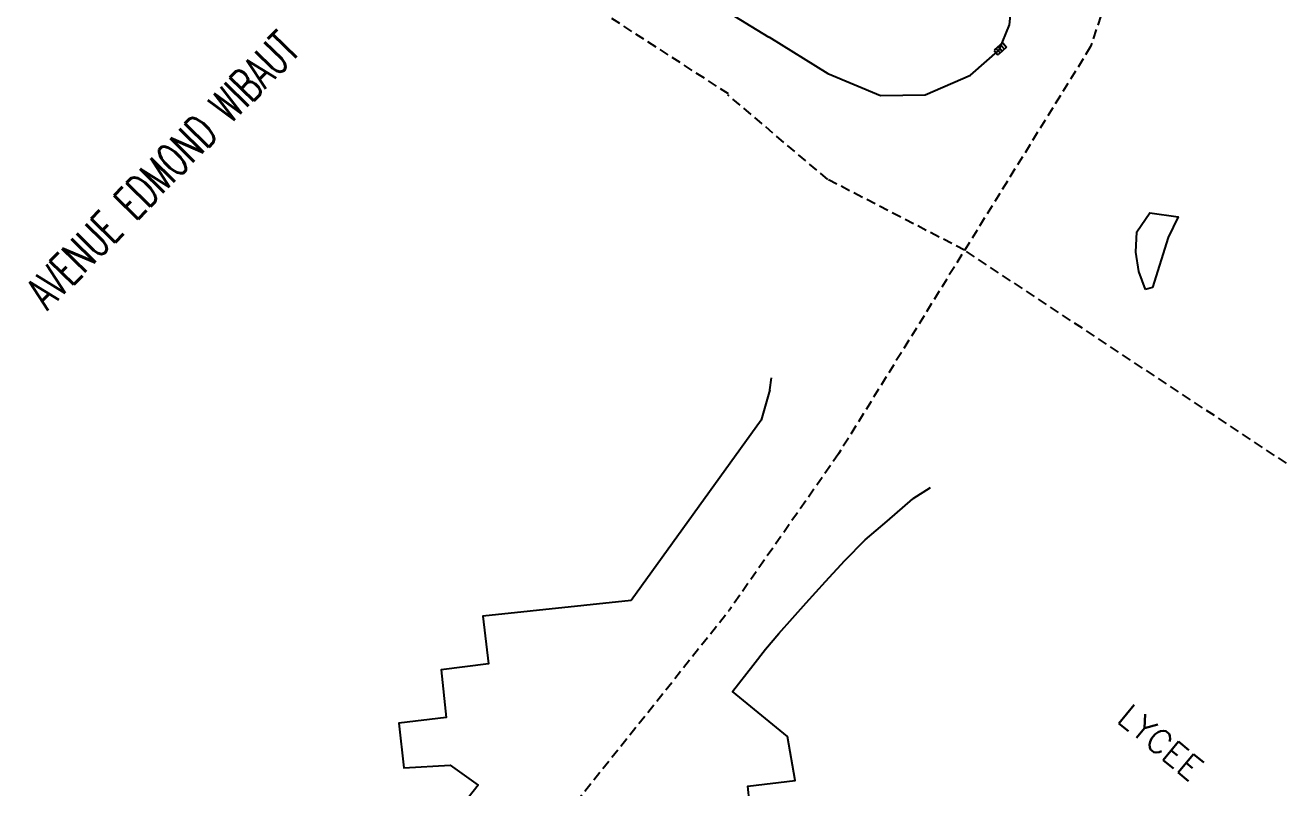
# Model space of a CAD drawing. Header units: millimetres. Extents: x 79999 to 81000, y 145000 to 146000.
# Drawn here: x 80570.6 to 80636, y 145229.2 to 145268.9 of the extents above; entities that cross this region are included whole.
import ezdxf
from ezdxf.enums import TextEntityAlignment as Align

# ---------------------------------------------------------------- set-up
doc = ezdxf.new("R2010")
doc.units = ezdxf.units.MM
doc.linetypes.add('DASHED', pattern=[0.75, 0.5, -0.25])
doc.layers.get('0').update_dxf_attribs({"linetype": 'CONTINUOUS'})
for name, color, linetype in [('W0001', 6, 'DASHED'), ('W0008', 7, 'CONTINUOUS'), ('W0400', 7, 'CONTINUOUS'), ('w0984', 7, 'CONTINUOUS'), ('W0989', 7, 'CONTINUOUS')]:
    doc.layers.add(name, color=color, linetype=linetype)
doc.styles.get("Standard").update_dxf_attribs({"font": 'romans.shx', "width": 0.85})

# ---------------------------------------------------------------- blocks, each defined once
blk = doc.blocks.new('T400')
for p, q in [((-0.15, 0.3), (0.15, 0.3)), ((-0.15, -0.25), (-0.15, 0.3)), ((-0.15, 0.15), (0.15, 0.15)), ((-0.15, 0), (0.15, 0)), ((0.15, 0.3), (0.15, -0.25)), ((-0.15, -0.15), (0.15, -0.15)), ((-0.15, -0.25), (-0.15, -0.3)), ((-0.15, -0.3), (0.15, -0.3)), ((0.15, -0.3), (0.15, -0.25))]:
    blk.add_line(p, q)

msp = doc.modelspace()

# ---------------------------------------------------------------- linework, layer by layer
at = {"layer": 'W0001', "flags": 128}
for points in [[(80607.229, 145265.357), (80597.083, 145271.91), (80548.976, 145303.589), (80529.658, 145306.756), (80488.466, 145303.01), (80472.794, 145302.703), (80456.372, 145306.143), (80435.35, 145317.657), (80413.21, 145331.966)], [(80405.096, 145083.714), (80549.453, 145166.112), (80607.255, 145238.418)]]:
    msp.add_lwpolyline(points, dxfattribs=at)
at = {"layer": 'W0001'}
for points in [[(80627.568, 145272.269), (80626.11, 145267.819), (80612.971, 145246.594), (80607.255, 145238.418)], [(80638.201, 145244.858), (80619.54, 145257.206), (80612.413, 145260.894), (80607.191, 145265.304)]]:
    msp.add_lwpolyline(points, dxfattribs=at)
at = {"layer": 'W0008'}
for p, q in [((80629.332, 145255.263), (80628.966, 145255.16)), ((80609.38, 145249.93), (80608.938, 145248.345)), ((80608.938, 145248.345), (80602.159, 145238.953))]:
    msp.add_line(p, q, dxfattribs=at)
for points in [[(80559.978, 145306.391), (80575.997, 145296.186), (80592.397, 145285.703), (80607.797, 145275.733), (80604.809, 145271.092), (80609.326, 145268.314)], [(80622.121, 145273.332), (80622.121, 145273.332), (80622.024, 145271.915), (80621.991, 145271.007), (80621.966, 145269.959), (80621.856, 145268.949), (80621.319, 145267.642)], [(80609.336, 145268.328), (80612.405, 145266.425), (80615.148, 145265.281), (80617.486, 145265.308), (80619.851, 145266.329), (80621.403, 145267.701)], [(80628.966, 145255.16), (80628.629, 145256.097), (80628.467, 145257.105), (80628.514, 145258.173), (80629.197, 145259.156), (80630.675, 145258.947), (80630.149, 145257.87), (80629.332, 145255.263)], [(80609.38, 145249.93), (80609.463, 145250.553)], [(80617.739, 145244.824), (80616.839, 145244.251)], [(80608.494, 145226.769), (80608.237, 145229.273), (80610.704, 145229.567), (80610.301, 145231.857), (80607.436, 145234.203), (80608.493, 145235.563), (80609.163, 145236.402), (80609.855, 145237.223), (80610.563, 145238.029), (80611.284, 145238.824), (80612.289, 145239.929), (80613.301, 145241.035), (80614.36, 145242.102), (80615.501, 145243.081), (80616.839, 145244.251), (80616.839, 145244.251)], [(80602.159, 145238.953), (80594.415, 145238.128), (80594.723, 145235.643), (80592.246, 145235.328), (80592.511, 145232.839), (80590.034, 145232.551), (80590.307, 145230.229), (80592.724, 145230.362), (80594.169, 145229.314), (80592.412, 145227.099), (80591.707, 145226.37), (80590.873, 145225.791), (80589.939, 145225.39), (80588.942, 145225.187), (80587.923, 145225.2), (80586.934, 145225.425), (80586.011, 145225.832), (80585.176, 145226.386), (80582.832, 145228.23)]]:
    msp.add_lwpolyline(points, dxfattribs=at)

# ---------------------------------------------------------------- block references
at = {"layer": 'W0400', "rotation": 311.4707740310905}
msp.add_blockref('T400', (80621.403, 145267.701), dxfattribs=at)

# ---------------------------------------------------------------- texts
at = {"layer": 'w0984'}
msp.add_text('LYCEE', height=1.25, rotation=320.42093, dxfattribs=at).set_placement((80629.758, 145231.552), align=Align.MIDDLE)
at = {"layer": 'W0989', "width": 0.65}
msp.add_text('AVENUE EDMOND WIBAUT', height=1.75, rotation=45.55063, dxfattribs=at).set_placement((80577.727, 145261.39), align=Align.MIDDLE)

doc.saveas('drawing.dxf')
